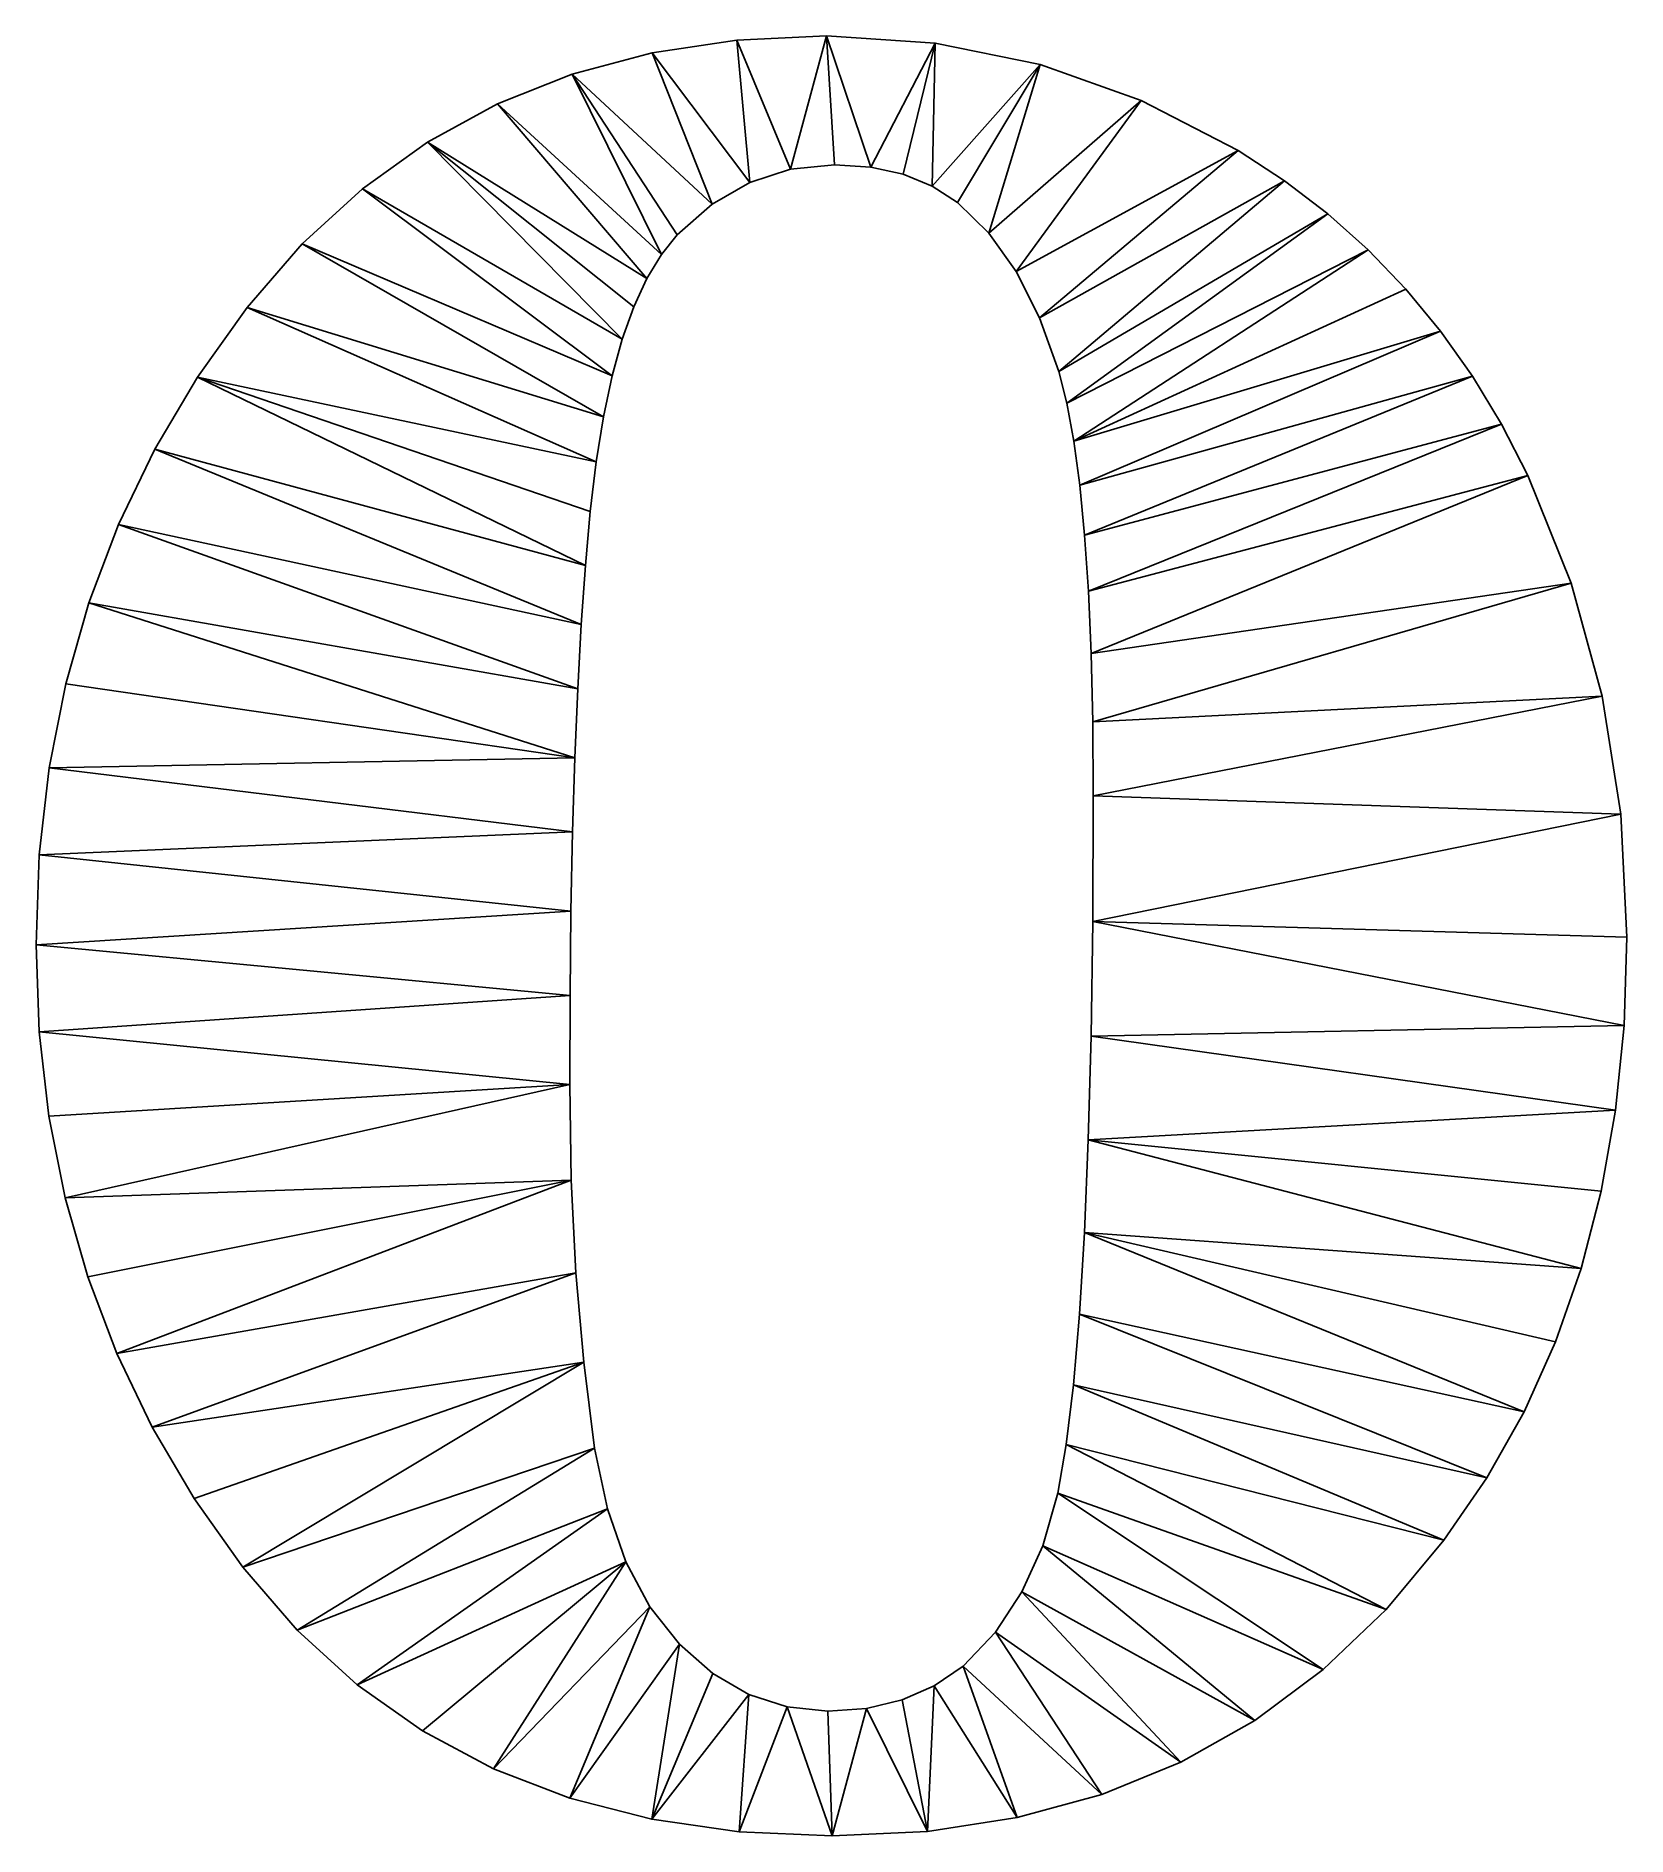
# Model space of a CAD drawing. Header units: metres. Extents: x 0.052 to 0.654, y -0.019 to 0.662.
import ezdxf

# ---------------------------------------------------------------- set-up
doc = ezdxf.new("R2010")
doc.units = ezdxf.units.M

msp = doc.modelspace()

# ---------------------------------------------------------------- meshes
at = {"layer": 'Armanisoft_0', "linetype": 'CONTINUOUS'}
mesh = msp.add_polyface(dxfattribs=at)
corners = [(0.337441, 0.611908), (0.317062, 0.660741), (0.350984, 0.662348), (0.354057, 0.613567), (0.32198, 0.60693), (0.285, 0.655921), (0.307673, 0.598634), (0.254799, 0.647887), (0.29452, 0.587019), (0.288503, 0.579577), (0.226458, 0.63664), (0.283029, 0.570524), (0.199978, 0.62218), (0.278098, 0.55986), (0.273711, 0.547586), (0.175358, 0.604506), (0.269866, 0.5337), (0.152599, 0.583618), (0.337441, 0.611908, 0.229421), (0.350984, 0.662348, 0.229421), (0.317062, 0.660741, 0.229421), (0.354057, 0.613567, 0.229421), (0.32198, 0.60693, 0.229421), (0.285, 0.655921, 0.229421), (0.307673, 0.598634, 0.229421), (0.254799, 0.647887, 0.229421), (0.29452, 0.587019, 0.229421), (0.288503, 0.579577, 0.229421), (0.226458, 0.63664, 0.229421), (0.283029, 0.570524, 0.229421), (0.199978, 0.62218, 0.229421), (0.278098, 0.55986, 0.229421), (0.273711, 0.547586, 0.229421), (0.175358, 0.604506, 0.229421), (0.269866, 0.5337, 0.229421), (0.152599, 0.583618, 0.229421), (0.266564, 0.518205, 0.229421), (0.131701, 0.559518, 0.229421), (0.152599, 0.583618), (0.131701, 0.559518), (0.131701, 0.559518, 0.229421), (0.152599, 0.583618, 0.229421), (0.175358, 0.604506), (0.175358, 0.604506, 0.229421), (0.199978, 0.62218), (0.199978, 0.62218, 0.229421), (0.226458, 0.63664), (0.226458, 0.63664, 0.229421), (0.254799, 0.647887), (0.254799, 0.647887, 0.229421), (0.285, 0.655921), (0.285, 0.655921, 0.229421), (0.317062, 0.660741), (0.317062, 0.660741, 0.229421), (0.350984, 0.662348), (0.350984, 0.662348, 0.229421), (0.337441, 0.611908), (0.354057, 0.613567), (0.354057, 0.613567, 0.229421), (0.337441, 0.611908, 0.229421), (0.32198, 0.60693), (0.32198, 0.60693, 0.229421), (0.307673, 0.598634), (0.307673, 0.598634, 0.229421), (0.29452, 0.587019), (0.29452, 0.587019, 0.229421), (0.288503, 0.579577), (0.288503, 0.579577, 0.229421), (0.283029, 0.570524), (0.283029, 0.570524, 0.229421), (0.278098, 0.55986), (0.278098, 0.55986, 0.229421)]
mesh.append_faces([[corners[k] for k in face] for face in [(0, 1, 2), (0, 2, 3), (4, 5, 1), (4, 1, 0), (6, 7, 5), (6, 5, 4), (8, 7, 6), (9, 10, 7), (9, 7, 8), (11, 12, 10), (11, 10, 9), (13, 12, 11), (14, 15, 12), (14, 12, 13), (16, 17, 15), (16, 15, 14), (18, 19, 20), (18, 21, 19), (22, 20, 23), (22, 18, 20), (24, 23, 25), (24, 22, 23), (26, 24, 25), (27, 25, 28), (27, 26, 25), (29, 28, 30), (29, 27, 28), (31, 29, 30), (32, 30, 33), (32, 31, 30), (34, 33, 35), (34, 32, 33), (36, 35, 37), (38, 39, 40, 41), (42, 38, 41, 43), (44, 42, 43, 45), (46, 44, 45, 47), (48, 46, 47, 49), (50, 48, 49, 51), (52, 50, 51, 53), (54, 52, 53, 55), (56, 57, 58, 59), (60, 56, 59, 61), (62, 60, 61, 63), (64, 62, 63, 65), (66, 64, 65, 67), (68, 66, 67, 69), (70, 68, 69, 71)]])
mesh = msp.add_polyface(dxfattribs=at)
corners = [(0.444611, 0.508954), (0.556037, 0.581364), (0.570276, 0.566558), (0.441949, 0.523298), (0.540718, 0.595037), (0.438877, 0.535346), (0.524319, 0.607577), (0.431567, 0.555693), (0.506842, 0.618984), (0.42274, 0.573138), (0.470074, 0.637956), (0.412396, 0.58768), (0.431842, 0.651507), (0.400535, 0.59932), (0.390998, 0.605553), (0.392146, 0.659637), (0.380072, 0.610005), (0.367758, 0.612677), (0.350984, 0.662348), (0.354057, 0.613567), (0.444611, 0.508954, 0.229421), (0.570276, 0.566558, 0.229421), (0.556037, 0.581364, 0.229421), (0.441949, 0.523298, 0.229421), (0.540718, 0.595037, 0.229421), (0.438877, 0.535346, 0.229421), (0.524319, 0.607577, 0.229421), (0.431567, 0.555693, 0.229421), (0.506842, 0.618984, 0.229421), (0.42274, 0.573138, 0.229421), (0.470074, 0.637956, 0.229421), (0.412396, 0.58768, 0.229421), (0.431842, 0.651507, 0.229421), (0.400535, 0.59932, 0.229421), (0.390998, 0.605553, 0.229421), (0.392146, 0.659637, 0.229421), (0.380072, 0.610005, 0.229421), (0.367758, 0.612677, 0.229421), (0.350984, 0.662348, 0.229421), (0.354057, 0.613567, 0.229421), (0.392146, 0.659637), (0.350984, 0.662348), (0.350984, 0.662348, 0.229421), (0.392146, 0.659637, 0.229421), (0.431842, 0.651507), (0.431842, 0.651507, 0.229421), (0.470074, 0.637956), (0.470074, 0.637956, 0.229421), (0.506842, 0.618984), (0.506842, 0.618984, 0.229421), (0.524319, 0.607577), (0.524319, 0.607577, 0.229421), (0.540718, 0.595037), (0.540718, 0.595037, 0.229421), (0.556037, 0.581364), (0.556037, 0.581364, 0.229421), (0.570276, 0.566558), (0.570276, 0.566558, 0.229421), (0.583436, 0.55062), (0.583436, 0.55062, 0.229421), (0.42274, 0.573138), (0.431567, 0.555693), (0.431567, 0.555693, 0.229421), (0.42274, 0.573138, 0.229421), (0.412396, 0.58768), (0.412396, 0.58768, 0.229421), (0.400535, 0.59932), (0.400535, 0.59932, 0.229421), (0.390998, 0.605553), (0.390998, 0.605553, 0.229421), (0.380072, 0.610005), (0.380072, 0.610005, 0.229421), (0.367758, 0.612677), (0.367758, 0.612677, 0.229421), (0.354057, 0.613567), (0.354057, 0.613567, 0.229421)]
mesh.append_faces([[corners[k] for k in face] for face in [(0, 1, 2), (3, 4, 1), (5, 6, 4), (7, 8, 6), (7, 6, 5), (9, 10, 8), (9, 8, 7), (11, 12, 10), (11, 10, 9), (13, 12, 11), (14, 15, 12), (14, 12, 13), (16, 15, 14), (17, 18, 15), (17, 19, 18), (17, 15, 16), (20, 21, 22), (23, 22, 24), (25, 24, 26), (27, 26, 28), (27, 25, 26), (29, 28, 30), (29, 27, 28), (31, 30, 32), (31, 29, 30), (33, 31, 32), (34, 32, 35), (34, 33, 32), (36, 34, 35), (37, 35, 38), (37, 38, 39), (37, 36, 35), (40, 41, 42, 43), (44, 40, 43, 45), (46, 44, 45, 47), (48, 46, 47, 49), (50, 48, 49, 51), (52, 50, 51, 53), (54, 52, 53, 55), (56, 54, 55, 57), (58, 56, 57, 59), (60, 61, 62, 63), (64, 60, 63, 65), (66, 64, 65, 67), (68, 66, 67, 69), (70, 68, 69, 71), (72, 70, 71, 73), (74, 72, 73, 75)]])
mesh = msp.add_polyface(dxfattribs=at)
corners = [(0.451982, 0.374659), (0.644582, 0.412487), (0.651618, 0.367799), (0.451772, 0.327126), (0.451777, 0.402783), (0.632855, 0.455223), (0.451163, 0.428611), (0.616438, 0.496007), (0.450139, 0.452141), (0.606516, 0.515344), (0.448706, 0.473376), (0.595516, 0.533548), (0.446863, 0.492313), (0.583436, 0.55062), (0.444611, 0.508954), (0.570276, 0.566558), (0.441949, 0.523298), (0.556037, 0.581364), (0.438877, 0.535346), (0.540718, 0.595037), (0.451982, 0.374659, 0.229421), (0.651618, 0.367799, 0.229421), (0.644582, 0.412487, 0.229421), (0.451772, 0.327126, 0.229421), (0.451777, 0.402783, 0.229421), (0.632855, 0.455223, 0.229421), (0.451163, 0.428611, 0.229421), (0.616438, 0.496007, 0.229421), (0.450139, 0.452141, 0.229421), (0.606516, 0.515344, 0.229421), (0.448706, 0.473376, 0.229421), (0.595516, 0.533548, 0.229421), (0.446863, 0.492313, 0.229421), (0.583436, 0.55062, 0.229421), (0.444611, 0.508954, 0.229421), (0.570276, 0.566558, 0.229421), (0.441949, 0.523298, 0.229421), (0.556037, 0.581364, 0.229421), (0.438877, 0.535346, 0.229421), (0.540718, 0.595037, 0.229421), (0.595516, 0.533548), (0.583436, 0.55062), (0.583436, 0.55062, 0.229421), (0.595516, 0.533548, 0.229421), (0.606516, 0.515344), (0.606516, 0.515344, 0.229421), (0.616438, 0.496007), (0.616438, 0.496007, 0.229421), (0.632855, 0.455223), (0.632855, 0.455223, 0.229421), (0.644582, 0.412487), (0.644582, 0.412487, 0.229421), (0.651618, 0.367799), (0.651618, 0.367799, 0.229421), (0.451982, 0.374659), (0.451772, 0.327126), (0.451772, 0.327126, 0.229421), (0.451982, 0.374659, 0.229421), (0.451777, 0.402783), (0.451777, 0.402783, 0.229421), (0.451163, 0.428611), (0.451163, 0.428611, 0.229421), (0.450139, 0.452141), (0.450139, 0.452141, 0.229421), (0.448706, 0.473376), (0.448706, 0.473376, 0.229421), (0.446863, 0.492313), (0.446863, 0.492313, 0.229421), (0.444611, 0.508954), (0.444611, 0.508954, 0.229421), (0.441949, 0.523298), (0.441949, 0.523298, 0.229421), (0.438877, 0.535346), (0.438877, 0.535346, 0.229421), (0.431567, 0.555693), (0.431567, 0.555693, 0.229421)]
mesh.append_faces([[corners[k] for k in face] for face in [(0, 1, 2), (0, 2, 3), (4, 5, 1), (4, 1, 0), (6, 7, 5), (6, 5, 4), (8, 9, 7), (8, 7, 6), (10, 11, 9), (10, 9, 8), (12, 13, 11), (12, 11, 10), (14, 15, 13), (14, 13, 12), (16, 17, 14), (18, 19, 16), (20, 21, 22), (20, 23, 21), (24, 22, 25), (24, 20, 22), (26, 25, 27), (26, 24, 25), (28, 27, 29), (28, 26, 27), (30, 29, 31), (30, 28, 29), (32, 31, 33), (32, 30, 31), (34, 33, 35), (34, 32, 33), (36, 34, 37), (38, 36, 39), (40, 41, 42, 43), (44, 40, 43, 45), (46, 44, 45, 47), (48, 46, 47, 49), (50, 48, 49, 51), (52, 50, 51, 53), (54, 55, 56, 57), (58, 54, 57, 59), (60, 58, 59, 61), (62, 60, 61, 63), (64, 62, 63, 65), (66, 64, 65, 67), (68, 66, 67, 69), (70, 68, 69, 71), (72, 70, 71, 73), (74, 72, 73, 75)]])
mesh = msp.add_polyface(dxfattribs=at)
corners = [(0.266564, 0.518205), (0.131701, 0.559518), (0.152599, 0.583618), (0.269866, 0.5337), (0.263805, 0.501098), (0.112981, 0.533255), (0.261589, 0.482381), (0.259766, 0.461909), (0.096757, 0.50588), (0.258186, 0.439537), (0.083029, 0.477395), (0.256849, 0.415266), (0.071797, 0.447799), (0.255755, 0.389095), (0.056821, 0.385273), (0.063061, 0.417092), (0.254905, 0.361024), (0.053077, 0.352344), (0.266564, 0.518205, 0.229421), (0.269866, 0.5337, 0.229421), (0.152599, 0.583618, 0.229421), (0.263805, 0.501098, 0.229421), (0.131701, 0.559518, 0.229421), (0.112981, 0.533255, 0.229421), (0.261589, 0.482381, 0.229421), (0.259766, 0.461909, 0.229421), (0.096757, 0.50588, 0.229421), (0.258186, 0.439537, 0.229421), (0.083029, 0.477395, 0.229421), (0.256849, 0.415266, 0.229421), (0.071797, 0.447799, 0.229421), (0.255755, 0.389095, 0.229421), (0.063061, 0.417092, 0.229421), (0.056821, 0.385273, 0.229421), (0.254905, 0.361024, 0.229421), (0.053077, 0.352344, 0.229421), (0.056821, 0.385273), (0.053077, 0.352344), (0.053077, 0.352344, 0.229421), (0.056821, 0.385273, 0.229421), (0.063061, 0.417092), (0.063061, 0.417092, 0.229421), (0.071797, 0.447799), (0.071797, 0.447799, 0.229421), (0.083029, 0.477395), (0.083029, 0.477395, 0.229421), (0.096757, 0.50588), (0.096757, 0.50588, 0.229421), (0.112981, 0.533255), (0.112981, 0.533255, 0.229421), (0.131701, 0.559518), (0.131701, 0.559518, 0.229421), (0.273711, 0.547586), (0.278098, 0.55986), (0.278098, 0.55986, 0.229421), (0.273711, 0.547586, 0.229421), (0.269866, 0.5337), (0.269866, 0.5337, 0.229421), (0.266564, 0.518205), (0.266564, 0.518205, 0.229421), (0.263805, 0.501098), (0.263805, 0.501098, 0.229421), (0.261589, 0.482381), (0.261589, 0.482381, 0.229421), (0.259766, 0.461909), (0.259766, 0.461909, 0.229421), (0.258186, 0.439537), (0.258186, 0.439537, 0.229421), (0.256849, 0.415266), (0.256849, 0.415266, 0.229421), (0.255755, 0.389095), (0.255755, 0.389095, 0.229421), (0.254905, 0.361024), (0.254905, 0.361024, 0.229421)]
mesh.append_faces([[corners[k] for k in face] for face in [(0, 1, 2), (0, 2, 3), (4, 5, 1), (4, 1, 0), (6, 5, 4), (7, 8, 5), (7, 5, 6), (9, 10, 8), (9, 8, 7), (11, 12, 10), (11, 10, 9), (13, 14, 15), (13, 15, 12), (13, 12, 11), (16, 17, 14), (16, 14, 13), (18, 19, 20), (21, 22, 23), (21, 18, 22), (24, 21, 23), (25, 23, 26), (25, 24, 23), (27, 26, 28), (27, 25, 26), (29, 28, 30), (29, 27, 28), (31, 32, 33), (31, 30, 32), (31, 29, 30), (34, 33, 35), (34, 31, 33), (36, 37, 38, 39), (40, 36, 39, 41), (42, 40, 41, 43), (44, 42, 43, 45), (46, 44, 45, 47), (48, 46, 47, 49), (50, 48, 49, 51), (52, 53, 54, 55), (56, 52, 55, 57), (58, 56, 57, 59), (60, 58, 59, 61), (62, 60, 61, 63), (64, 62, 63, 65), (66, 64, 65, 67), (68, 66, 67, 69), (70, 68, 69, 71), (72, 70, 71, 73)]])
mesh = msp.add_polyface(dxfattribs=at)
corners = [(0.441717, 0.129132), (0.562843, 0.066682), (0.438574, 0.110667), (0.44444, 0.15175), (0.60092, 0.116549), (0.584682, 0.092928), (0.446744, 0.17852), (0.614992, 0.141572), (0.44863, 0.209443), (0.636643, 0.195825), (0.6269, 0.167997), (0.450096, 0.244518), (0.649633, 0.255687), (0.644221, 0.225055), (0.451144, 0.283746), (0.652881, 0.287721), (0.451772, 0.327126), (0.651618, 0.367799), (0.653963, 0.321157), (0.441717, 0.129132, 0.229421), (0.438574, 0.110667, 0.229421), (0.562843, 0.066682, 0.229421), (0.44444, 0.15175, 0.229421), (0.584682, 0.092928, 0.229421), (0.60092, 0.116549, 0.229421), (0.446744, 0.17852, 0.229421), (0.614992, 0.141572, 0.229421), (0.44863, 0.209443, 0.229421), (0.6269, 0.167997, 0.229421), (0.636643, 0.195825, 0.229421), (0.450096, 0.244518, 0.229421), (0.644221, 0.225055, 0.229421), (0.649633, 0.255687, 0.229421), (0.451144, 0.283746, 0.229421), (0.652881, 0.287721, 0.229421), (0.451772, 0.327126, 0.229421), (0.653963, 0.321157, 0.229421), (0.651618, 0.367799, 0.229421), (0.653963, 0.321157), (0.651618, 0.367799), (0.651618, 0.367799, 0.229421), (0.653963, 0.321157, 0.229421), (0.652881, 0.287721), (0.652881, 0.287721, 0.229421), (0.649633, 0.255687), (0.649633, 0.255687, 0.229421), (0.644221, 0.225055), (0.644221, 0.225055, 0.229421), (0.636643, 0.195825), (0.636643, 0.195825, 0.229421), (0.6269, 0.167997), (0.6269, 0.167997, 0.229421), (0.614992, 0.141572), (0.614992, 0.141572, 0.229421), (0.60092, 0.116549), (0.60092, 0.116549, 0.229421), (0.584682, 0.092928), (0.584682, 0.092928, 0.229421), (0.441717, 0.129132), (0.438574, 0.110667), (0.438574, 0.110667, 0.229421), (0.441717, 0.129132, 0.229421), (0.44444, 0.15175), (0.44444, 0.15175, 0.229421), (0.446744, 0.17852), (0.446744, 0.17852, 0.229421), (0.44863, 0.209443), (0.44863, 0.209443, 0.229421), (0.450096, 0.244518), (0.450096, 0.244518, 0.229421), (0.451144, 0.283746), (0.451144, 0.283746, 0.229421), (0.451772, 0.327126), (0.451772, 0.327126, 0.229421)]
mesh.append_faces([[corners[k] for k in face] for face in [(0, 1, 2), (3, 4, 5), (3, 5, 0), (6, 7, 4), (6, 4, 3), (8, 9, 10), (8, 10, 7), (8, 7, 6), (11, 12, 13), (11, 13, 9), (11, 9, 8), (14, 15, 12), (14, 12, 11), (16, 17, 18), (16, 18, 15), (16, 15, 14), (19, 20, 21), (22, 23, 24), (22, 19, 23), (25, 24, 26), (25, 22, 24), (27, 28, 29), (27, 26, 28), (27, 25, 26), (30, 31, 32), (30, 29, 31), (30, 27, 29), (33, 32, 34), (33, 30, 32), (35, 36, 37), (35, 34, 36), (35, 33, 34), (38, 39, 40, 41), (42, 38, 41, 43), (44, 42, 43, 45), (46, 44, 45, 47), (48, 46, 47, 49), (50, 48, 49, 51), (52, 50, 51, 53), (54, 52, 53, 55), (56, 54, 55, 57), (58, 59, 60, 61), (62, 58, 61, 63), (64, 62, 63, 65), (66, 64, 65, 67), (68, 66, 67, 69), (70, 68, 69, 71), (72, 70, 71, 73)]])
mesh = msp.add_polyface(dxfattribs=at)
corners = [(0.254297, 0.331054), (0.051829, 0.318304), (0.053077, 0.352344), (0.254905, 0.361024), (0.253933, 0.299185), (0.053051, 0.285377), (0.253811, 0.265416), (0.062829, 0.222512), (0.056718, 0.253447), (0.2544, 0.229166), (0.082383, 0.163631), (0.071384, 0.192574), (0.256166, 0.194133), (0.095827, 0.135683), (0.259109, 0.160317), (0.130048, 0.082776), (0.111715, 0.108732), (0.26323, 0.127716), (0.254297, 0.331054, 0.229421), (0.053077, 0.352344, 0.229421), (0.051829, 0.318304, 0.229421), (0.254905, 0.361024, 0.229421), (0.253933, 0.299185, 0.229421), (0.053051, 0.285377, 0.229421), (0.253811, 0.265416, 0.229421), (0.056718, 0.253447, 0.229421), (0.062829, 0.222512, 0.229421), (0.2544, 0.229166, 0.229421), (0.071384, 0.192574, 0.229421), (0.082383, 0.163631, 0.229421), (0.256166, 0.194133, 0.229421), (0.095827, 0.135683, 0.229421), (0.259109, 0.160317, 0.229421), (0.111715, 0.108732, 0.229421), (0.130048, 0.082776, 0.229421), (0.26323, 0.127716, 0.229421), (0.095827, 0.135683), (0.111715, 0.108732), (0.111715, 0.108732, 0.229421), (0.095827, 0.135683, 0.229421), (0.082383, 0.163631), (0.082383, 0.163631, 0.229421), (0.071384, 0.192574), (0.071384, 0.192574, 0.229421), (0.062829, 0.222512), (0.062829, 0.222512, 0.229421), (0.056718, 0.253447), (0.056718, 0.253447, 0.229421), (0.053051, 0.285377), (0.053051, 0.285377, 0.229421), (0.051829, 0.318304), (0.051829, 0.318304, 0.229421), (0.053077, 0.352344), (0.053077, 0.352344, 0.229421), (0.254297, 0.331054), (0.254905, 0.361024), (0.254905, 0.361024, 0.229421), (0.254297, 0.331054, 0.229421), (0.253933, 0.299185), (0.253933, 0.299185, 0.229421), (0.253811, 0.265416), (0.253811, 0.265416, 0.229421), (0.2544, 0.229166), (0.2544, 0.229166, 0.229421), (0.256166, 0.194133), (0.256166, 0.194133, 0.229421), (0.259109, 0.160317), (0.259109, 0.160317, 0.229421), (0.26323, 0.127716), (0.26323, 0.127716, 0.229421), (0.268068, 0.104773), (0.268068, 0.104773, 0.229421)]
mesh.append_faces([[corners[k] for k in face] for face in [(0, 1, 2), (0, 2, 3), (4, 5, 1), (4, 1, 0), (6, 7, 8), (6, 8, 5), (6, 5, 4), (9, 10, 11), (9, 11, 7), (9, 7, 6), (12, 13, 10), (12, 10, 9), (14, 15, 16), (14, 16, 13), (14, 13, 12), (17, 15, 14), (18, 19, 20), (18, 21, 19), (22, 20, 23), (22, 18, 20), (24, 25, 26), (24, 23, 25), (24, 22, 23), (27, 28, 29), (27, 26, 28), (27, 24, 26), (30, 29, 31), (30, 27, 29), (32, 33, 34), (32, 31, 33), (32, 30, 31), (35, 32, 34), (36, 37, 38, 39), (40, 36, 39, 41), (42, 40, 41, 43), (44, 42, 43, 45), (46, 44, 45, 47), (48, 46, 47, 49), (50, 48, 49, 51), (52, 50, 51, 53), (54, 55, 56, 57), (58, 54, 57, 59), (60, 58, 59, 61), (62, 60, 61, 63), (64, 62, 63, 65), (66, 64, 65, 67), (68, 66, 67, 69), (70, 68, 69, 71)]])
mesh = msp.add_polyface(dxfattribs=at)
corners = [(0.26323, 0.127716), (0.150644, 0.05891), (0.130048, 0.082776), (0.268068, 0.104773), (0.173322, 0.038225), (0.275027, 0.084764), (0.224926, 0.006403), (0.198083, 0.020723), (0.284109, 0.06769), (0.253851, -0.004735), (0.295313, 0.053549), (0.284859, -0.01269), (0.308022, 0.042459), (0.321618, 0.034538), (0.31795, -0.017464), (0.336102, 0.029785), (0.353123, -0.019055), (0.351473, 0.028201), (0.26323, 0.127716, 0.229421), (0.130048, 0.082776, 0.229421), (0.150644, 0.05891, 0.229421), (0.268068, 0.104773, 0.229421), (0.173322, 0.038225, 0.229421), (0.275027, 0.084764, 0.229421), (0.198083, 0.020723, 0.229421), (0.224926, 0.006403, 0.229421), (0.284109, 0.06769, 0.229421), (0.253851, -0.004735, 0.229421), (0.295313, 0.053549, 0.229421), (0.284859, -0.01269, 0.229421), (0.308022, 0.042459, 0.229421), (0.321618, 0.034538, 0.229421), (0.31795, -0.017464, 0.229421), (0.336102, 0.029785, 0.229421), (0.353123, -0.019055, 0.229421), (0.351473, 0.028201, 0.229421), (0.31795, -0.017464), (0.353123, -0.019055), (0.353123, -0.019055, 0.229421), (0.31795, -0.017464, 0.229421), (0.284859, -0.01269), (0.284859, -0.01269, 0.229421), (0.253851, -0.004735), (0.253851, -0.004735, 0.229421), (0.224926, 0.006403), (0.224926, 0.006403, 0.229421), (0.198083, 0.020723), (0.198083, 0.020723, 0.229421), (0.173322, 0.038225), (0.173322, 0.038225, 0.229421), (0.150644, 0.05891), (0.150644, 0.05891, 0.229421), (0.130048, 0.082776), (0.130048, 0.082776, 0.229421), (0.111715, 0.108732), (0.111715, 0.108732, 0.229421), (0.275027, 0.084764), (0.268068, 0.104773), (0.268068, 0.104773, 0.229421), (0.275027, 0.084764, 0.229421), (0.284109, 0.06769), (0.284109, 0.06769, 0.229421), (0.295313, 0.053549), (0.295313, 0.053549, 0.229421), (0.308022, 0.042459), (0.308022, 0.042459, 0.229421), (0.321618, 0.034538), (0.321618, 0.034538, 0.229421), (0.336102, 0.029785), (0.336102, 0.029785, 0.229421), (0.351473, 0.028201), (0.351473, 0.028201, 0.229421)]
mesh.append_faces([[corners[k] for k in face] for face in [(0, 1, 2), (3, 4, 1), (3, 1, 0), (5, 6, 7), (5, 7, 4), (5, 4, 3), (8, 9, 6), (8, 6, 5), (10, 11, 9), (10, 9, 8), (12, 11, 10), (13, 14, 11), (13, 11, 12), (15, 16, 14), (15, 14, 13), (17, 16, 15), (18, 19, 20), (21, 20, 22), (21, 18, 20), (23, 24, 25), (23, 22, 24), (23, 21, 22), (26, 25, 27), (26, 23, 25), (28, 27, 29), (28, 26, 27), (30, 28, 29), (31, 29, 32), (31, 30, 29), (33, 32, 34), (33, 31, 32), (35, 33, 34), (36, 37, 38, 39), (40, 36, 39, 41), (42, 40, 41, 43), (44, 42, 43, 45), (46, 44, 45, 47), (48, 46, 47, 49), (50, 48, 49, 51), (52, 50, 51, 53), (54, 52, 53, 55), (56, 57, 58, 59), (60, 56, 59, 61), (62, 60, 61, 63), (64, 62, 63, 65), (66, 64, 65, 67), (68, 66, 67, 69), (70, 68, 69, 71)]])
mesh = msp.add_polyface(dxfattribs=at)
corners = [(0.36617, 0.029267), (0.389174, -0.017305), (0.353123, -0.019055), (0.351473, 0.028201), (0.379601, 0.032464), (0.391766, 0.037791), (0.423194, -0.012056), (0.402665, 0.04525), (0.455184, -0.003307), (0.414905, 0.058141), (0.485144, 0.008941), (0.424969, 0.07334), (0.513074, 0.024688), (0.432859, 0.090849), (0.538974, 0.043936), (0.438574, 0.110667), (0.562843, 0.066682), (0.441717, 0.129132), (0.584682, 0.092928), (0.36617, 0.029267, 0.229421), (0.353123, -0.019055, 0.229421), (0.389174, -0.017305, 0.229421), (0.351473, 0.028201, 0.229421), (0.379601, 0.032464, 0.229421), (0.391766, 0.037791, 0.229421), (0.423194, -0.012056, 0.229421), (0.402665, 0.04525, 0.229421), (0.455184, -0.003307, 0.229421), (0.414905, 0.058141, 0.229421), (0.485144, 0.008941, 0.229421), (0.424969, 0.07334, 0.229421), (0.513074, 0.024688, 0.229421), (0.432859, 0.090849, 0.229421), (0.538974, 0.043936, 0.229421), (0.438574, 0.110667, 0.229421), (0.562843, 0.066682, 0.229421), (0.441717, 0.129132, 0.229421), (0.584682, 0.092928, 0.229421), (0.562843, 0.066682), (0.584682, 0.092928), (0.584682, 0.092928, 0.229421), (0.562843, 0.066682, 0.229421), (0.538974, 0.043936), (0.538974, 0.043936, 0.229421), (0.513074, 0.024688), (0.513074, 0.024688, 0.229421), (0.485144, 0.008941), (0.485144, 0.008941, 0.229421), (0.455184, -0.003307), (0.455184, -0.003307, 0.229421), (0.423194, -0.012056), (0.423194, -0.012056, 0.229421), (0.389174, -0.017305), (0.389174, -0.017305, 0.229421), (0.353123, -0.019055), (0.353123, -0.019055, 0.229421), (0.36617, 0.029267), (0.351473, 0.028201), (0.351473, 0.028201, 0.229421), (0.36617, 0.029267, 0.229421), (0.379601, 0.032464), (0.379601, 0.032464, 0.229421), (0.391766, 0.037791), (0.391766, 0.037791, 0.229421), (0.402665, 0.04525), (0.402665, 0.04525, 0.229421), (0.414905, 0.058141), (0.414905, 0.058141, 0.229421), (0.424969, 0.07334), (0.424969, 0.07334, 0.229421), (0.432859, 0.090849), (0.432859, 0.090849, 0.229421), (0.438574, 0.110667), (0.438574, 0.110667, 0.229421)]
mesh.append_faces([[corners[k] for k in face] for face in [(0, 1, 2), (0, 2, 3), (4, 1, 0), (5, 6, 1), (5, 1, 4), (7, 8, 6), (7, 6, 5), (9, 10, 8), (9, 8, 7), (11, 12, 10), (11, 10, 9), (13, 14, 12), (13, 12, 11), (15, 16, 14), (15, 14, 13), (17, 18, 16), (19, 20, 21), (19, 22, 20), (23, 19, 21), (24, 21, 25), (24, 23, 21), (26, 25, 27), (26, 24, 25), (28, 27, 29), (28, 26, 27), (30, 29, 31), (30, 28, 29), (32, 31, 33), (32, 30, 31), (34, 33, 35), (34, 32, 33), (36, 35, 37), (38, 39, 40, 41), (42, 38, 41, 43), (44, 42, 43, 45), (46, 44, 45, 47), (48, 46, 47, 49), (50, 48, 49, 51), (52, 50, 51, 53), (54, 52, 53, 55), (56, 57, 58, 59), (60, 56, 59, 61), (62, 60, 61, 63), (64, 62, 63, 65), (66, 64, 65, 67), (68, 66, 67, 69), (70, 68, 69, 71), (72, 70, 71, 73)]])

doc.saveas('drawing.dxf')
